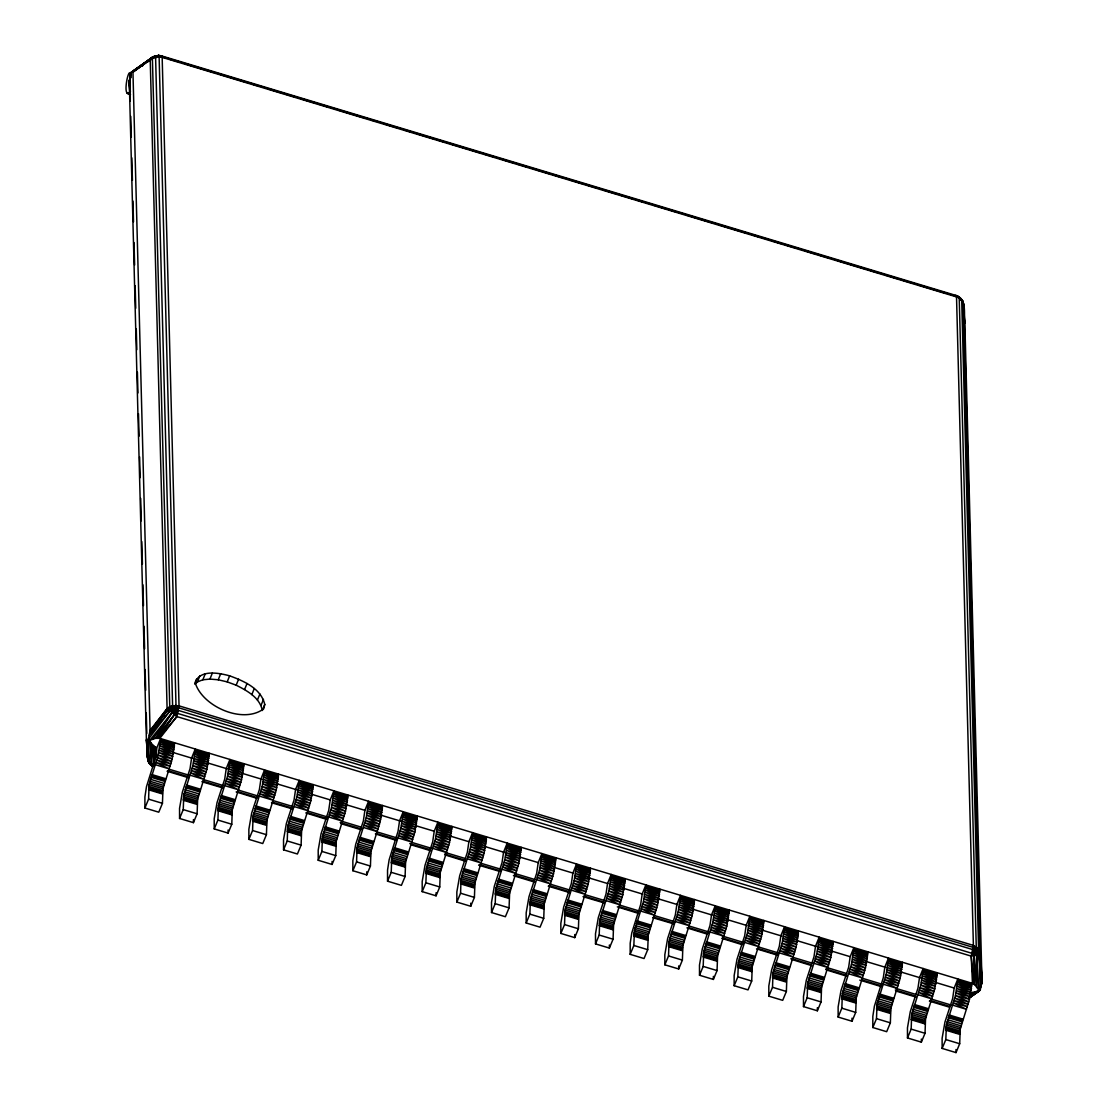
<?xml version="1.0" encoding="UTF-8"?>
<svg xmlns="http://www.w3.org/2000/svg" width="1108" height="1108" viewBox="0 0 1108 1108"><rect width="100%" height="100%" fill="white"/><g stroke="black" fill="none" stroke-linecap="round" stroke-linejoin="round"><path stroke-width="1.5" d="M173.25 745.767L174.468 742.748L172.211 758.911L162.973 788.827L162.447 803.328L158.763 812.192L144.899 808.009L144.913 796.887L146.491 786.638L155.397 758.191L156.934 747.637L160.605 738.565L158.236 755.13L149.109 784.644L148.583 799.159L144.899 808.009M209.135 753.205L206.877 769.367L197.639 799.27L197.113 813.784L193.429 822.648L179.565 818.466L179.551 808.341L182.377 792.123L190.05 768.647L191.587 758.08L195.271 749.022L192.903 765.586L183.776 795.101L183.249 809.602L179.565 818.466M243.802 763.647L241.53 779.81L232.306 809.726L231.78 824.241L228.096 833.091L214.232 828.909L214.204 818.798L217.043 802.58L224.716 779.104L226.254 768.536L229.938 759.465L227.569 776.043L218.442 805.544L217.916 820.058L214.232 828.909M278.468 774.104L276.197 790.267L266.973 820.183L266.432 834.684L262.748 843.548L248.884 839.365L248.871 829.241L251.696 813.023L259.383 789.547L260.92 778.993L264.59 769.921L262.222 786.486L253.109 816L252.569 830.515L248.884 839.365M313.121 784.561L310.863 800.724L301.625 830.626L301.099 845.141L297.415 854.005L283.551 849.822L283.537 839.698L286.363 823.479L294.049 800.004L295.573 789.436L299.257 780.378L296.889 796.943L287.761 826.457L287.235 840.958L283.551 849.822M347.787 795.004L345.516 811.181L336.292 841.083L335.766 855.598L332.081 864.448L318.218 860.279L318.204 850.155L321.029 833.936L328.702 810.46L330.239 799.893L333.923 790.821L331.555 807.4L322.428 836.9L321.902 851.415L318.218 860.279M382.454 805.461L380.183 821.624L370.958 851.54L370.432 866.054L366.748 874.905L352.87 870.722L352.856 860.597L355.682 844.393L363.369 820.903L364.906 810.35L368.59 801.278L366.222 817.856L357.095 847.357L356.568 861.872L352.87 870.722M415.888 818.937L417.107 815.917L414.849 832.08L405.611 861.996L405.085 876.497L401.401 885.361L387.537 881.179L387.551 870.057L389.13 859.808L398.035 831.36L399.559 820.793L403.243 811.735L400.874 828.299L391.747 857.814L391.221 872.315L387.537 881.179M451.773 826.36L449.516 842.537L440.278 872.439L439.751 886.954L436.067 895.818L422.203 891.635L422.19 881.511L425.015 865.293L432.688 841.817L434.225 831.249L437.909 822.191L435.541 838.756L426.414 868.256L425.887 882.771L422.203 891.635M486.44 836.817L484.168 852.98L474.944 882.896L474.418 897.411L470.734 906.261L456.87 902.078L456.842 891.968L459.681 875.749L467.354 852.274L468.892 841.706L472.576 832.634L470.207 849.213L461.08 878.713L460.554 893.228L456.87 902.078M521.106 847.274L518.835 863.437L509.611 893.353L509.071 907.854L505.386 916.718L491.523 912.535L491.509 902.411L494.334 886.192L502.021 862.716L503.558 852.163L507.229 843.091L504.86 859.656L495.747 889.17L495.207 903.685L491.523 912.535M555.759 857.73L553.501 873.893L544.263 903.796L543.737 918.31L540.053 927.174L526.189 922.992L526.175 912.867L529.001 896.649L536.688 873.173L538.211 862.606L541.895 853.548L539.527 870.112L530.4 899.627L529.873 914.128L526.189 922.992M590.426 868.173L588.154 884.336L578.93 914.252L578.404 928.767L574.72 937.617L560.856 933.435L560.842 923.324L563.667 907.106L571.34 883.63L572.878 873.062L576.562 863.991L574.193 880.569L565.066 910.07L564.54 924.584L560.856 933.435M625.092 878.63L622.821 894.793L613.597 924.709L613.07 939.21L609.386 948.074L595.508 943.891L595.495 933.767L598.32 917.549L606.007 894.073L607.544 883.519L611.228 874.447L608.86 891.012L599.733 920.526L599.193 935.041L595.508 943.891M658.526 892.106L659.745 889.087L657.487 905.25L648.249 935.152L647.723 949.667L644.039 958.531L630.175 954.348L630.189 943.227L631.768 932.978L640.673 904.53L642.197 893.962L645.881 884.904L643.513 901.469L634.385 930.983L633.859 945.484L630.175 954.348M694.411 899.53L692.14 915.707L682.916 945.609L682.389 960.124L678.705 968.974L664.842 964.805L664.828 954.68L667.653 938.462L675.326 914.986L676.863 904.419L680.547 895.347L678.179 911.926L669.052 941.426L668.526 955.941L664.842 964.805M729.078 909.987L726.806 926.15L717.582 956.065L717.056 970.58L713.372 979.43L699.508 975.248L699.48 965.123L702.306 948.905L709.993 925.429L711.53 914.876L715.214 905.804L712.846 922.368L703.719 951.883L703.192 966.398L699.508 975.248M763.731 920.443L761.473 936.606L752.249 966.522L751.709 981.023L748.025 989.887L734.161 985.705L734.147 975.58L736.972 959.362L744.659 935.886L746.196 925.319L749.867 916.261L747.498 932.825L738.385 962.34L737.845 976.84L734.161 985.705M798.397 930.886L796.14 947.063L786.902 976.965L786.375 991.48L782.691 1000.344L768.827 996.161L768.814 986.037L771.639 969.819L779.312 946.343L780.849 935.775L784.533 926.717L782.165 943.282L773.038 972.782L772.511 987.297L768.827 996.161M833.064 941.343L830.792 957.506L821.568 987.422L821.042 1001.937L817.358 1010.787L803.494 1006.604L803.48 996.494L806.305 980.275L813.978 956.8L815.516 946.232L819.2 937.16L816.831 953.739L807.704 983.239L807.178 997.754L803.494 1006.604M867.73 951.8L865.459 967.963L856.235 997.879L855.708 1012.38L852.024 1021.244L838.147 1017.061L838.133 1006.937L840.958 990.718L848.645 967.242L850.182 956.689L853.866 947.617L851.498 964.182L842.371 993.696L841.831 1008.197L838.147 1017.061M901.164 965.276L902.383 962.256L900.125 978.419L890.887 1008.322L890.361 1022.836L886.677 1031.7L872.813 1027.518L872.827 1016.396L874.406 1006.147L883.311 977.699L884.835 967.132L888.519 958.074L886.151 974.638L877.024 1004.153L876.497 1018.654L872.813 1027.518M937.049 972.699L934.778 988.862L925.554 1018.778L925.028 1033.293L921.344 1042.143L907.48 1037.961L907.466 1027.85L910.291 1011.632L917.964 988.156L919.501 977.588L923.186 968.517L920.817 985.095L911.69 1014.596L911.164 1029.11L907.48 1037.961M971.716 983.156L969.445 999.319L960.22 1029.235L959.694 1043.736L956.01 1052.6L942.146 1048.417L942.119 1038.293L944.944 1022.075L952.631 998.599L954.168 988.045L957.852 978.973L955.484 995.538L946.357 1025.052L945.83 1039.567L942.146 1048.417M131.824 71.743L132.96 72.297L150.079 730.38L148.347 739.244L152.779 745.075L151.477 763.911C149.081 767.041 145.148 753.44 150.605 763.897L153.583 765.947L152.71 766.556L150.189 764.437L147.766 759.88L146.394 739.452L129.276 81.369L131.007 72.505L153.223 56.757L158.416 55.4L161.463 55.871L955.816 295.407C967.506 298.869 963.503 314.381 964.86 323.162L981.979 981.245L980.248 990.109L969.154 997.962M152.087 766.085L151.893 764.935C152.156 768.135 155.203 764.257 151.477 763.911L149.732 740.379L155.522 738.33L159.857 738.33L176.864 716.585L179.039 705.865L162.17 57.367L161.463 55.871L157.558 56.009M957.991 297.373L958.725 296.778L961.702 300.199L978.572 948.711L979.583 951.703L980.248 990.109L978.904 990.413L974.971 984.832L972.464 983.378L971.217 956.121L973.392 945.401L956.523 296.902L955.816 295.407L955.041 296.03M964.569 322.345L963.24 302.706L961.107 298.717L956.523 296.902L162.17 57.367C157.987 55.677 152.184 54.832 150.231 60.123L167.1 708.635L176.864 716.585L971.217 956.121L978.946 954.999L980.109 951.204L963.24 302.706C963.364 301.071 959.556 297.096 960.691 299.243L963.323 303.107L964.86 323.162M158.292 55.414L159.095 55.705L176.047 707.278L174.399 714.66L158.61 738.108L176.864 716.585M158.416 55.4L158.97 56.84L152.724 58.295L132.891 71.812L152.364 57.339L155.563 56.176L172.599 705.671L170.507 707.721L169.87 711.017L149.317 735.213L169.593 706.793L172.599 705.671L179.039 705.865L973.392 945.401L978.572 948.711L980.109 951.204L981.979 981.245M146.394 739.452L146.685 740.269L148.347 739.244L169.87 711.017L152.364 57.339L159.095 55.705L959.209 297.069L976.259 946.717L974.237 955.858L973.724 983.932L971.217 956.121M152.766 739.105L171.989 712.749L172.599 705.671L173.153 707.25L171.989 712.749L155.522 738.33L174.399 714.66L177.792 713.469L977.533 954.999L980.261 954.487L963.863 305.476M974.971 984.832L974.237 955.858L976.259 946.717L980.719 953.988L981.951 981.993L980.026 952.451M978.045 949.958L976.882 955.47L976.937 987.034L974.237 955.858L972.131 953.005L975.026 952.991L978.946 954.999L981.563 984.43L980.261 954.487L975.58 950.415L178.485 710.463L168.194 709.605L150.037 731.225L167.1 708.635L169.593 706.793L170.507 707.721L178.928 707.86L973.267 947.395L978.045 949.958L978.572 948.711L976.882 955.47L972.131 953.005M196.504 679.19L195.451 683.539C203.166 706.835 243.206 724.383 263.718 708.788L264.77 704.439C261.1 688.47 243.635 680.921 229.647 675.838C218.456 672.805 199.024 669.052 194.662 683.733M195.174 684.135L197.404 681.905L199.856 675.866M197.404 681.905L202.819 679.8L205.271 673.761M202.819 679.8L209.924 679.079L212.376 673.041M209.924 679.079L218.234 679.786L220.686 673.747M218.234 679.786L227.182 681.877L229.647 675.838M264.77 704.439L262.319 710.491C259.909 697.611 246.904 690.589 236.17 685.201L238.622 679.162M244.577 689.536L247.029 683.498M251.835 694.591L254.286 688.539M257.444 700.007L259.895 693.968M261.017 705.436L263.469 699.383M929.377 1001.12L949.265 1007.117L950.996 1004.998L931.108 999M156.214 55.996L151.256 58.225L132.725 71.521M130.495 91.188C122.697 100.606 126.894 73.211 129.691 72.754L130.176 81.77M157.156 738.108L174.399 714.66L175.84 705.353L173.153 707.25M148.292 61.563L155.896 55.719M150.079 730.38L167.1 708.635L170.507 707.721M149.857 732.443L168.194 709.605M149.732 740.379L171.989 712.749L177.792 713.469L175.175 711.793L169.87 711.017M157.876 56.023L158.61 55.414M151.256 58.225L155.342 56.037M969.458 996.12L974.929 991.992L978.904 990.413L976.882 955.47M968.918 997.782L978.364 990.801M969.015 997.92L979.43 990.871M131.201 77.629L131.007 72.505L152.862 56.993L132.434 71.438M980.248 990.109L969.057 998.045L978.821 991.161M132.96 72.297L153.583 56.965M133.763 71.217L142.226 65.344M147.876 61.425L154.926 56.536M969.389 997.02L978.904 990.413M148.347 739.244L148.984 762.415L147.433 757.678L146.478 739.978L147.973 760.046L150.508 764.714M153.901 746.141L154.164 765.088L152.779 745.075L155.037 746.917L154.164 765.088L150.176 764.188L148.638 762.207M961.938 300.974L959.819 299.243C966.384 300.157 962.381 313.162 964.265 317.539M970.636 994.818L974.929 991.992L970.165 992.685M141.118 66.051L142.53 66.009M176.047 707.278L179.039 705.865M169.316 709.3L175.743 709.217L178.928 707.86M175.175 711.793L178.485 710.463L175.743 709.217M131.007 72.505L132.351 72.2M962.298 300.739L963.24 302.706M956.523 296.902L958.946 296.902L962.658 300.947M157.807 55.746L161.463 55.871M158.735 55.4L161.976 56.162M177.792 713.469L171.754 711.197M160.702 56.494L165.66 57.99M168.97 58.987L177.252 61.48M187.183 64.472L213.65 72.463M220.27 74.458L246.752 82.435M253.372 84.443L258.344 85.939M268.261 88.931L283.163 93.418M286.473 94.415L294.742 96.908M301.362 98.917L316.265 103.404M319.575 104.401L327.843 106.894M337.774 109.886L364.255 117.877M370.875 119.872L375.834 121.368M385.764 124.359L397.343 127.849M403.963 129.844L412.245 132.351M418.866 134.345L433.754 138.832M437.064 139.83L445.347 142.323M451.953 144.317L466.856 148.818M470.166 149.815L481.745 153.306M485.055 154.303L493.337 156.796M503.267 159.787L514.846 163.292M518.156 164.289L526.425 166.782M536.355 169.773L551.258 174.261M554.568 175.258L562.836 177.751M569.457 179.759L584.345 184.247M587.656 185.244L595.938 187.737M602.558 189.731L617.447 194.232M620.757 195.23L632.336 198.72M635.646 199.717L643.928 202.21M653.859 205.202L665.437 208.692M668.747 209.689L677.03 212.196M686.96 215.187L713.427 223.165M720.048 225.159L746.529 233.151M753.149 235.145L758.107 236.641M771.348 240.63L782.94 244.134M786.251 245.131L794.519 247.624M804.45 250.616L816.028 254.106M819.338 255.103L827.621 257.61M837.551 260.602L864.032 268.579M870.653 270.574L878.921 273.067M885.541 275.075L897.12 278.565M903.74 280.559L912.023 283.052M918.643 285.047L933.532 289.548M936.842 290.545L945.11 293.038M127.074 93.224L130.148 94.152M127.448 93.557L130.522 94.485M159.857 738.33L972.464 983.378M174.51 744.257L160.646 740.075L174.51 745.185L160.646 741.044L174.468 746.21L160.605 742.111L174.33 747.831L160.438 743.939L174.081 749.839L160.161 745.975L173.721 752L159.787 748.177L173.319 754.119L159.372 750.31L172.834 756.349L158.873 752.554L172.211 758.911L158.236 755.13L171.518 761.515L157.544 757.734L170.84 763.883L156.851 760.116L170.092 766.307L156.117 762.47L169.233 768.897L155.369 764.728M209.177 754.714L195.313 750.531L209.177 755.628L195.313 751.487L209.135 756.653L195.257 752.567L208.996 758.288L195.091 754.396L208.733 760.282L194.828 756.432L208.387 762.456L194.454 758.634L207.972 764.575L194.038 760.767L207.487 766.791L193.54 763.01L206.877 769.367L192.903 765.586L206.185 771.971L192.21 768.19L205.506 774.34L191.518 770.572L204.758 776.763L190.784 772.913L203.9 779.353L190.036 775.171M243.843 765.157L229.979 760.988L243.843 766.085L229.979 761.944L243.788 767.11L229.924 763.024L243.649 768.73L229.758 764.852L243.4 770.739L229.481 766.875L243.04 772.913L229.121 769.077L242.638 775.018L228.691 771.223L242.153 777.248L228.193 773.467L241.53 779.81L227.569 776.043L240.838 782.428L226.863 778.647L240.159 784.796L226.171 781.015L239.425 787.22L225.45 783.37L238.566 789.81L224.702 785.627M278.496 775.614L264.632 771.431L278.496 776.542L264.632 772.401L278.454 777.567L264.59 773.481L278.316 779.187L264.424 775.309L278.066 781.195L264.147 777.331L277.706 783.356L263.773 779.533L277.305 785.475L263.358 781.666L276.82 787.705L262.859 783.91L276.197 790.267L262.222 786.486L275.504 792.871L261.53 789.104L274.826 795.239L260.837 791.472L274.078 797.663L260.103 793.827L273.219 800.267L259.355 796.084M313.162 786.071L299.298 781.888L313.162 786.985L299.298 782.857L313.121 788.023L299.243 783.924L312.982 789.644L299.077 785.752L312.719 791.638L298.814 787.788L312.373 793.813L298.44 789.99L311.957 795.932L298.024 792.123L311.473 798.162L297.526 794.367L310.863 800.724L296.889 796.943L310.171 803.328L296.196 799.547L309.492 805.696L295.504 801.929L308.744 808.12L294.77 804.27L307.886 810.71L294.022 806.527M347.829 796.527L333.965 792.345L347.829 797.441L333.965 793.3L347.787 798.466L333.91 794.381L347.649 800.101L333.743 796.209L347.386 802.095L333.48 798.245L347.039 804.27L333.106 800.447L346.624 806.375L332.677 802.58L346.139 808.605L332.178 804.824L345.516 811.181L331.555 807.4L344.837 813.784L330.849 810.003L344.145 816.153L330.17 812.372L343.411 818.577L329.436 814.726L342.552 821.166L328.688 816.984M382.495 806.97L368.618 802.788L382.495 807.898L368.618 803.757L382.44 808.923L368.576 804.837L382.302 810.544L368.41 806.666L382.052 812.552L368.133 808.688L381.692 814.712L367.759 810.89L381.291 816.831L367.344 813.023L380.806 819.061L366.845 815.28L380.183 821.624L366.222 817.856L379.49 824.227L365.515 820.46L378.811 826.596L364.823 822.829L378.063 829.019L364.103 825.183L377.219 831.623L363.355 827.441M417.148 817.427L403.284 813.244L417.148 818.355L403.284 814.214L417.107 819.38L403.229 815.28L416.968 821L403.077 817.108L416.719 823.009L402.8 819.144L416.359 825.169L402.426 821.347L415.957 827.288L402.01 823.479L415.472 829.518L401.511 825.723L414.849 832.08L400.874 828.299L414.157 834.684L400.182 830.903L413.478 837.052L399.489 833.285L412.73 839.476L398.755 835.626L411.871 842.066L398.007 837.883M451.815 827.884L437.951 823.701L451.815 828.798L437.951 824.657L451.773 829.823L437.895 825.737L451.635 831.457L437.729 827.565L451.371 833.451L437.466 829.601L451.025 835.626L437.092 831.803L450.61 837.731L436.677 833.936L450.125 839.961L436.178 836.18L449.516 842.537L435.541 838.756L448.823 845.141L434.835 841.36L448.144 847.509L434.156 843.728L447.397 849.933L433.422 846.083L446.538 852.523L432.674 848.34M486.481 838.327L472.617 834.144L486.481 839.255L472.604 835.113L486.426 840.28L472.562 836.194L486.287 841.9L472.396 838.022L486.038 843.908L472.119 840.044L485.678 846.083L471.759 842.246L485.276 848.188L471.329 844.379L484.792 850.418L470.831 846.637L484.168 852.98L470.207 849.213L483.476 855.584L469.501 851.817L482.797 857.966L468.809 854.185L482.063 860.376L468.088 856.539L481.204 862.98L467.341 858.797M521.134 848.783L507.27 844.601L521.134 849.711L507.27 845.57L521.092 850.736L507.229 846.637L520.954 852.357L507.062 848.465L520.705 854.365L506.785 850.501L520.345 856.526L506.411 852.703L519.943 858.645L505.996 854.836L519.458 860.874L505.497 857.08L518.835 863.437L504.86 859.656L518.142 866.04L504.168 862.259L517.464 868.409L503.475 864.642L516.716 870.833L502.741 866.996L515.857 873.423L501.993 869.254M555.801 859.24L541.937 855.057L555.801 860.154L541.937 856.013L555.759 861.179L541.881 857.093L555.62 862.813L541.715 858.922L555.357 864.808L541.452 860.958L555.011 866.982L541.078 863.16L554.596 869.101L540.662 865.293L554.111 871.317L540.164 867.536L553.501 873.893L539.527 870.112L552.809 876.497L538.834 872.716L552.13 878.866L538.142 875.098L551.382 881.289L537.408 877.439L550.524 883.879L536.66 879.697M590.467 869.683L576.603 865.514L590.467 870.611L576.603 866.47L590.426 871.636L576.548 867.55L590.273 873.256L576.382 869.378L590.024 875.265L576.118 871.4L589.664 877.439L575.745 873.603L589.262 879.544L575.315 875.749L588.777 881.774L574.817 877.993L588.154 884.336L574.193 880.569L587.475 886.954L573.487 883.173L586.783 889.322L572.808 885.541L586.049 891.746L572.074 887.896L585.19 894.336L571.326 890.153M625.12 880.14L611.256 875.957L625.12 881.068L611.256 876.927L625.078 882.093L611.214 878.007L624.94 883.713L611.048 879.835L624.69 885.721L610.771 881.857L624.33 887.882L610.397 884.059L623.929 890.001L609.982 886.192L623.444 892.231L609.483 888.436L622.821 894.793L608.86 891.012L622.128 897.397L608.154 893.63L621.449 899.765L607.461 895.998L620.702 902.189L606.741 898.353L619.857 904.793L605.993 900.61M659.786 890.597L645.922 886.414L659.786 891.511L645.922 887.37L659.745 892.549L645.867 888.45L659.606 894.17L645.701 890.278L659.357 896.164L645.438 892.314L658.997 898.339L645.064 894.516L658.595 900.458L644.648 896.649L658.097 902.688L644.15 898.893L657.487 905.25L643.513 901.469L656.795 907.854L642.82 904.073L656.116 910.222L642.128 906.455L655.368 912.646L641.394 908.795L654.509 915.236L640.646 911.053M694.453 901.053L680.589 896.871L694.453 901.967L680.589 897.826L694.411 902.992L680.534 898.907L694.273 904.613L680.367 900.735L694.01 906.621L680.104 902.771L693.663 908.795L679.73 904.973L693.248 910.901L679.301 907.106L692.763 913.13L678.816 909.349L692.14 915.707L678.179 911.926L691.461 918.31L677.473 914.529L690.783 920.679L676.794 916.898L690.035 923.102L676.06 919.252L689.176 925.692L675.312 921.51M729.119 911.496L715.256 907.314L729.119 912.424L715.242 908.283L729.064 913.449L715.2 909.363L728.925 915.07L715.034 911.192L728.676 917.078L714.757 913.214L728.316 919.238L714.397 915.416L727.914 921.357L713.967 917.549L727.43 923.587L713.469 919.806L726.806 926.15L712.846 922.368L726.114 928.753L712.139 924.986L725.435 931.122L711.447 927.354L724.701 933.545L710.727 929.709L723.843 936.149L709.979 931.966M763.772 921.953L749.908 917.77L763.772 922.867L749.908 918.74L763.731 923.906L749.867 919.806L763.592 925.526L749.7 921.634L763.343 927.535L749.423 923.67L762.983 929.695L749.05 925.873L762.581 931.814L748.634 928.005L762.096 934.044L748.135 930.249L761.473 936.606L747.498 932.825L760.78 939.21L746.806 935.429L760.102 941.578L746.113 937.811L759.354 944.002L745.379 940.152L758.495 946.592L744.631 942.409M798.439 932.41L784.575 928.227L798.439 933.324L784.575 929.183L798.397 934.349L784.519 930.263L798.259 935.983L784.353 932.091L797.995 937.977L784.09 934.127L797.649 940.152L783.716 936.329L797.234 942.257L783.301 938.462L796.749 944.487L782.802 940.706L796.14 947.063L782.165 943.282L795.447 949.667L781.472 945.886L794.768 952.035L780.78 948.254L794.02 954.459L780.046 950.609L793.162 957.049L779.298 952.866M833.105 942.853L819.241 938.67L833.105 943.781L819.241 939.639L833.064 944.805L819.186 940.72L832.911 946.426L819.02 942.548L832.662 948.434L818.757 944.57L832.302 950.609L818.383 946.772L831.9 952.714L817.953 948.905L831.415 954.944L817.455 951.163L830.792 957.506L816.831 953.739L830.114 960.11L816.125 956.342L829.421 962.492L815.446 958.711L828.687 964.902L814.712 961.065L827.828 967.506L813.965 963.323M867.758 953.309L853.894 949.127L867.758 954.237L853.894 950.096L867.716 955.262L853.852 951.163L867.578 956.883L853.686 952.991L867.329 958.891L853.409 955.027L866.968 961.051L853.035 957.229L866.567 963.171L852.62 959.362L866.082 965.4L852.121 961.605L865.459 967.963L851.498 964.182L864.766 970.566L850.792 966.785L864.088 972.935L850.099 969.168L863.34 975.359L849.379 971.522L862.495 977.949L848.617 973.78M902.424 963.766L888.561 959.583L902.424 964.68L888.561 960.539L902.383 965.705L888.505 961.619L902.244 967.339L888.339 963.448L901.981 969.334L888.076 965.484L901.635 971.508L887.702 967.686L901.22 973.613L887.286 969.819L900.735 975.843L886.788 972.062L900.125 978.419L886.151 974.638L899.433 981.023L885.458 977.242L898.754 983.392L884.766 979.624L898.006 985.815L884.032 981.965L897.148 988.405L883.284 984.223M937.091 974.209L923.227 970.04L937.091 975.137L923.227 970.996L937.049 976.162L923.172 972.076L936.911 977.782L923.006 973.904L936.648 979.791L922.742 975.926L936.302 981.965L922.368 978.129L935.886 984.07L921.939 980.275L935.401 986.3L921.454 982.519L934.778 988.862L920.817 985.095L934.099 991.48L920.111 987.699L933.421 993.848L919.432 990.067L932.673 996.272L918.698 992.422L931.814 998.862L917.95 994.679M971.758 984.666L957.894 980.483L971.758 985.594L957.88 981.453L971.702 986.619L957.838 982.519L971.564 988.239L957.672 984.347L971.314 990.247L957.395 986.383L970.954 992.408L957.035 988.585L970.553 994.527L956.606 990.718L970.068 996.757L956.107 992.962L969.445 999.319L955.484 995.538L968.752 1001.923L954.777 998.156L968.073 1004.291L954.085 1000.524L967.326 1006.715L953.365 1002.879L966.481 1009.319L952.617 1005.136M172.723 752.387L192.584 758.384M207.473 762.872L227.334 768.869M242.237 773.356L262.097 779.34M276.986 783.841L296.847 789.824M311.75 794.311L329.949 799.81M346.499 804.796L364.698 810.28M381.249 815.28L401.11 821.263M416.012 825.765L434.211 831.249M450.762 836.235L468.975 841.734M485.526 846.72L505.386 852.703M520.275 857.204L538.488 862.689M555.025 867.675L573.238 873.173M588.126 877.661L607.987 883.658M622.89 888.145L642.751 894.128M659.302 899.128L677.5 904.613M692.403 909.1L712.264 915.097M727.153 919.585L747.014 925.568M761.916 930.069L781.777 936.052M796.666 940.54L816.527 946.537M831.415 951.024L849.628 956.523M866.179 961.509L886.04 967.492M900.929 971.993L920.79 977.976M935.692 982.464L953.891 987.962M168.804 769.132L188.692 775.129M203.609 779.616L223.497 785.614M238.414 790.115L258.289 796.112M273.205 800.613L293.094 806.61M308.01 811.111L327.899 817.108M341.153 821.097L361.042 827.094M375.958 831.596L397.495 838.091M412.411 842.592L432.3 848.59M445.554 852.578L465.443 858.575M480.36 863.077L500.248 869.074M515.151 873.575L535.039 879.572M549.956 884.059L569.844 890.056M584.761 894.558L604.649 900.555M619.552 905.056L639.441 911.053M654.357 915.554L674.246 921.551M689.162 926.039L709.051 932.036M722.305 936.038L743.842 942.534M758.758 947.035L778.647 953.032M793.563 957.52L813.452 963.517M826.707 967.519L846.595 973.516M861.512 978.018L883.048 984.513M896.303 988.502L916.191 994.499M167.848 770.614L187.737 776.611M202.653 781.112L222.528 787.109M237.444 791.611L257.333 797.608M272.249 802.109L292.138 808.106M307.054 812.593L326.943 818.59M340.198 822.593L361.734 829.089M376.651 833.59L396.539 839.587M409.794 843.576L429.682 849.573M444.599 854.074L466.136 860.57M479.39 864.572L500.941 871.068M514.195 875.057L534.084 881.054M549 885.555L568.889 891.552M583.791 896.053L603.68 902.05M618.596 906.552L638.485 912.549M653.401 917.036L673.29 923.033M688.207 927.535L708.081 933.532M722.998 938.033L742.886 944.03M757.803 948.517L777.691 954.514M790.946 958.517L810.834 964.514M825.751 969.015L847.288 975.511M862.204 980.012L882.093 985.995M895.347 989.998L915.236 995.995M930.152 1000.496L950.027 1006.493M167.086 771.251L188.623 777.747M201.878 781.736L222.916 787.94M236.17 791.929L256.571 798.231M271.488 802.732L292.526 808.923M305.78 812.926L326.168 819.214M341.084 823.715L360.973 829.712M375.377 833.909L395.778 840.21M410.68 844.698L430.569 850.695M444.987 854.905L465.374 861.193M478.628 865.196L499.666 871.387M513.433 875.68L534.97 882.19M548.225 886.178L569.775 892.674M583.03 896.677L604.068 902.868M617.322 906.87L639.371 913.671M652.64 917.659L673.664 923.864M686.932 927.853L707.319 934.155M721.724 938.351L742.125 944.653M756.529 948.85L778.065 955.345M791.334 959.334L811.721 965.636M826.125 969.832L846.526 976.134M859.78 980.123L881.317 986.632M896.234 991.12L916.122 997.117M151.879 774.561L165.757 778.744M186.546 785.018L200.409 789.201M221.212 795.461L235.076 799.644M255.879 805.918L269.743 810.1M290.531 816.374L304.395 820.557M325.198 826.831L339.062 831M359.865 837.274L373.728 841.457M394.517 847.731L408.381 851.913M429.184 858.188L443.048 862.37M463.85 868.63L477.714 872.813M498.517 879.087L512.381 883.27M533.17 889.544L547.033 893.727M567.836 899.987L581.7 904.17M602.503 910.444L616.367 914.626M637.155 920.9L651.019 925.083M671.822 931.357L685.686 935.526M706.489 941.8L720.352 945.983M741.155 952.257L755.019 956.439M775.808 962.714L789.672 966.896M810.474 973.156L824.338 977.339M845.141 983.613L859.005 987.796M879.794 994.07L893.657 998.253M914.46 1004.513L928.324 1008.695M949.127 1014.97L962.99 1019.152M151.422 775.891L165.3 780.074M186.089 786.348L199.952 790.53M220.755 796.804L234.619 800.973M255.422 807.247L269.286 811.43M290.074 817.704L303.938 821.887M324.741 828.161L338.605 832.33M359.408 838.604L373.271 842.786M394.06 849.06L407.938 853.243M428.727 859.517L442.591 863.7M463.393 869.96L477.257 874.143M498.06 880.417L511.924 884.6M532.713 890.874L546.576 895.056M567.379 901.316L581.243 905.499M602.046 911.773L615.909 915.956M636.698 922.23L650.576 926.413M671.365 932.687L685.229 936.856M706.031 943.13L719.895 947.312M740.698 953.586L754.562 957.769M775.351 964.043L789.215 968.226M810.017 974.486L823.881 978.669M844.684 984.943L858.548 989.125M879.337 995.4L893.214 999.582M914.003 1005.842L927.867 1010.025M948.67 1016.299L962.533 1020.482M150.993 777.248L164.857 781.431M185.659 787.705L199.523 791.888M220.312 798.162L234.176 802.344M254.978 808.605L268.842 812.787M289.645 819.061L303.509 823.244M324.298 829.518L338.175 833.701M358.964 839.975L372.828 844.144M393.631 850.418L407.495 854.6M428.297 860.874L442.161 865.057M462.95 871.331L476.814 875.514M497.617 881.774L511.481 885.957M532.283 892.231L546.147 896.414M566.936 902.688L580.8 906.87M601.602 913.13L615.466 917.313M636.269 923.587L650.133 927.77M670.936 934.044L684.799 938.227M705.588 944.501L719.452 948.67M740.255 954.944L754.119 959.126M774.921 965.4L788.785 969.583M809.574 975.857L823.438 980.04M844.241 986.3L858.104 990.483M878.907 996.757L892.771 1000.94M913.574 1007.214L927.438 1011.396M948.226 1017.656L962.09 1021.839M150.397 779.27L164.261 783.453M185.05 789.727L198.928 793.896M219.716 800.17L233.58 804.353M254.383 810.627L268.247 814.809M289.049 821.083L302.913 825.252M323.702 831.526L337.566 835.709M358.369 841.983L372.233 846.166M393.035 852.44L406.899 856.623M427.688 862.883L441.566 867.065M462.355 873.339L476.218 877.522M497.021 883.796L510.885 887.979M531.688 894.239L545.551 898.422M566.34 904.696L580.204 908.879M601.007 915.153L614.871 919.335M635.673 925.609L649.537 929.778M670.326 936.052L684.204 940.235M704.993 946.509L718.857 950.692M739.659 956.966L753.523 961.148M774.326 967.409L788.19 971.591M808.979 977.865L822.842 982.048M843.645 988.322L857.509 992.505M878.312 998.765L892.175 1002.948M912.964 1009.222L926.842 1013.405M947.631 1019.679L961.495 1023.861M149.871 781.237L163.735 785.42M184.537 791.694L198.401 795.876M219.19 802.137L233.054 806.319M253.857 812.593L267.721 816.776M288.523 823.05L302.387 827.233M323.176 833.507L337.054 837.676M357.842 843.95L371.706 848.132M392.509 854.406L406.373 858.589M427.176 864.863L441.039 869.046M461.828 875.306L475.692 879.489M496.495 885.763L510.359 889.946M531.161 896.22L545.025 900.402M565.814 906.663L579.678 910.845M600.481 917.119L614.344 921.302M635.147 927.576L649.011 931.759M669.814 938.033L683.678 942.202M704.466 948.476L718.33 952.658M739.133 958.932L752.997 963.115M773.8 969.389L787.663 973.558M808.452 979.832L822.316 984.015M843.119 990.289L856.983 994.472M877.785 1000.746L891.649 1004.928M912.452 1011.189L926.316 1015.371M947.105 1021.645L960.968 1025.828M149.455 782.982L163.319 787.165M184.122 793.439L197.986 797.608M218.788 803.882L232.652 808.064M253.441 814.338L267.305 818.521M288.108 824.795L301.972 828.978M322.774 835.238L336.638 839.421M357.427 845.695L371.291 849.878M392.094 856.152L405.957 860.334M426.76 866.595L440.624 870.777M461.427 877.051L475.29 881.234M496.079 887.508L509.943 891.691M530.746 897.965L544.61 902.134M565.412 908.408L579.276 912.59M600.065 918.864L613.929 923.047M634.732 929.321L648.596 933.504M669.398 939.764L683.262 943.947M704.051 950.221L717.929 954.404M738.717 960.678L752.581 964.86M773.384 971.12L787.248 975.303M808.051 981.577L821.914 985.76M842.703 992.034L856.567 996.217M877.37 1002.491L891.234 1006.66M912.036 1012.934L925.9 1017.116M946.689 1023.39L960.567 1027.573M149.109 784.644L162.973 788.827M183.776 795.101L197.639 799.27M218.442 805.544L232.306 809.726M253.109 816L266.973 820.183M287.761 826.457L301.625 830.626M322.428 836.9L336.292 841.083M357.095 847.357L370.958 851.54M391.747 857.814L405.611 861.996M426.414 868.256L440.278 872.439M461.08 878.713L474.944 882.896M495.747 889.17L509.611 893.353M530.4 899.627L544.263 903.796M565.066 910.07L578.93 914.252M599.733 920.526L613.597 924.709M634.385 930.983L648.249 935.152M669.052 941.426L682.916 945.609M703.719 951.883L717.582 956.065M738.385 962.34L752.249 966.522M773.038 972.782L786.902 976.965M807.704 983.239L821.568 987.422M842.371 993.696L856.235 997.879M877.024 1004.153L890.887 1008.322M911.69 1014.596L925.554 1018.778M946.357 1025.052L960.22 1029.235M148.832 786.334L162.696 790.516M183.485 796.79L197.363 800.973M218.151 807.233L232.015 811.416M252.818 817.69L266.682 821.873M287.484 828.147L301.348 832.33M322.137 838.59L336.001 842.773M356.804 849.047L370.668 853.229M391.47 859.503L405.334 863.686M426.123 869.96L439.987 874.129M460.789 880.403L474.653 884.586M495.456 890.86L509.32 895.042M530.123 901.316L543.986 905.499M564.775 911.759L578.639 915.942M599.442 922.216L613.306 926.399M634.108 932.673L647.972 936.856M668.761 943.116L682.625 947.298M703.428 953.572L717.291 957.755M738.094 964.029L751.958 968.212M772.761 974.486L786.625 978.655M807.413 984.929L821.277 989.112M842.08 995.386L855.944 999.568M876.747 1005.842L890.61 1010.025M911.399 1016.285L925.263 1020.468M946.066 1026.742L959.93 1030.925M148.666 787.691L162.53 791.874M183.319 798.148L197.182 802.317M217.985 808.591L231.849 812.773M252.652 819.047L266.516 823.23M287.304 829.504L301.168 833.687M321.971 839.947L335.835 844.13M356.637 850.404L370.501 854.587M391.29 860.861L405.168 865.043M425.957 871.303L439.821 875.486M460.623 881.76L474.487 885.943M495.29 892.217L509.154 896.4M529.943 902.674L543.806 906.843M564.609 913.117L578.473 917.299M599.276 923.573L613.139 927.756M633.928 934.03L647.806 938.213M668.595 944.473L682.459 948.656M703.261 954.93L717.125 959.112M737.928 965.387L751.792 969.569M772.581 975.829L786.445 980.012M807.247 986.286L821.111 990.469M841.914 996.743L855.778 1000.926M876.567 1007.2L890.444 1011.369M911.233 1017.643L925.097 1021.825M945.9 1028.099L959.763 1032.282M148.569 788.965L162.433 793.134M183.236 799.408L197.099 803.591M217.902 809.865L231.766 814.048M252.555 820.322L266.432 824.504M287.221 830.765L301.085 834.947M321.888 841.221L335.752 845.404M356.554 851.678L370.418 855.861M391.207 862.121L405.071 866.304M425.874 872.578L439.738 876.76M460.54 883.034L474.404 887.217M495.193 893.491L509.071 897.66M529.859 903.934L543.723 908.117M564.526 914.391L578.39 918.574M599.193 924.848L613.056 929.03M633.845 935.29L647.709 939.473M668.512 945.747L682.376 949.93M703.178 956.204L717.042 960.387M737.831 966.647L751.709 970.83M772.498 977.104L786.361 981.286M807.164 987.56L821.028 991.743M841.831 998.017L855.695 1002.186M876.483 1008.46L890.347 1012.643M911.15 1018.917L925.014 1023.1M945.817 1029.374L959.68 1033.542M148.583 789.769L162.447 793.951M183.236 800.225L197.099 804.408M217.902 810.682L231.766 814.865M252.569 821.139L266.432 825.308M287.235 831.582L301.099 835.764M321.888 842.038L335.752 846.221M356.554 852.495L370.418 856.678M391.221 862.938L405.085 867.121M425.874 873.395L439.738 877.578M460.54 883.852L474.404 888.034M495.207 894.295L509.071 898.477M529.873 904.751L543.737 908.934M564.526 915.208L578.39 919.391M599.193 925.665L613.056 929.834M633.859 936.108L647.723 940.29M668.512 946.564L682.376 950.747M703.178 957.021L717.042 961.204M737.845 967.464L751.709 971.647M772.511 977.921L786.375 982.104M807.164 988.378L821.028 992.56M841.831 998.82L855.695 1003.003M876.497 1009.277L890.361 1013.46M911.15 1019.734L925.014 1023.917M945.817 1030.191L959.68 1034.36M148.583 799.159L162.447 803.328M183.249 809.602L197.113 813.784M217.916 820.058L231.78 824.241M252.569 830.515L266.432 834.684M287.235 840.958L301.099 845.141M321.902 851.415L335.766 855.598M356.568 861.872L370.432 866.054M391.221 872.315L405.085 876.497M425.887 882.771L439.751 886.954M460.554 893.228L474.418 897.411M495.207 903.685L509.071 907.854M529.873 914.128L543.737 918.31M564.54 924.584L578.404 928.767M599.193 935.041L613.07 939.21M633.859 945.484L647.723 949.667M668.526 955.941L682.389 960.124M703.192 966.398L717.056 970.58M737.845 976.84L751.709 981.023M772.511 987.297L786.375 991.48M807.178 997.754L821.042 1001.937M841.831 1008.197L855.708 1012.38M876.497 1018.654L890.361 1022.836M911.164 1029.11L925.028 1033.293M945.83 1039.567L959.694 1043.736M227.182 681.877L236.17 685.201M956.315 295.711L958.946 296.902M955.816 295.407L959.209 297.069M159.095 55.705L162.17 57.367M153.333 766.21L150.605 763.897M152.835 766.542L150.176 764.188L147.973 760.046L146.685 740.269M148.056 760.448L151.477 763.911L151.187 742.983M973.392 945.401L975.885 948.476M973.267 947.395L975.58 950.415M975.026 952.991L972.838 949.999L980.261 954.487L981.799 983.059M963.115 301.944L963.794 317.608M156.214 757.124L155.037 746.917L156.173 747.401L156.74 757.346M149.358 762.179L147.309 740.158L147.973 760.046M130.148 83.225L129.705 78.183L130.218 90.15M978.946 954.999L981.009 987.006M130.232 95.62L129.317 80.621L130.204 100.98M129.456 79.554L130.162 92.615M129.276 81.369L130.19 101.202M147.696 746.626L147.918 755.268M130.758 116.382L131.298 137.115M131.838 157.862L132.42 180.327M132.96 201.074L133.5 221.822M134.04 242.555L134.622 265.034M135.162 285.781L135.744 308.246M136.284 328.993L136.824 349.726M137.406 372.205L137.946 392.952M138.486 413.686L139.068 436.164M139.608 456.898L140.148 477.645M140.688 498.392L141.27 520.857M141.81 541.604L142.406 564.069M142.932 584.816L143.472 605.564M144.012 626.297L144.608 648.776M145.148 669.523L145.674 690.256M146.27 712.735L146.81 733.468M147.115 745.573L147.433 757.678M955.996 1049.525L956.01 1052.6M921.344 1039.069L921.344 1042.143M852.01 1018.169L852.024 1021.244M817.358 1007.712L817.358 1010.787M713.372 976.356L713.372 979.43M678.705 965.913L678.705 968.974M609.372 944.999L609.386 948.074M574.72 934.543L574.72 937.617M470.734 903.186L470.734 906.261M436.067 892.743L436.067 895.818M366.734 871.83L366.748 874.905M332.081 861.387L332.081 864.448M228.096 830.017L228.096 833.091M193.429 819.574L193.429 822.648"/></g></svg>
